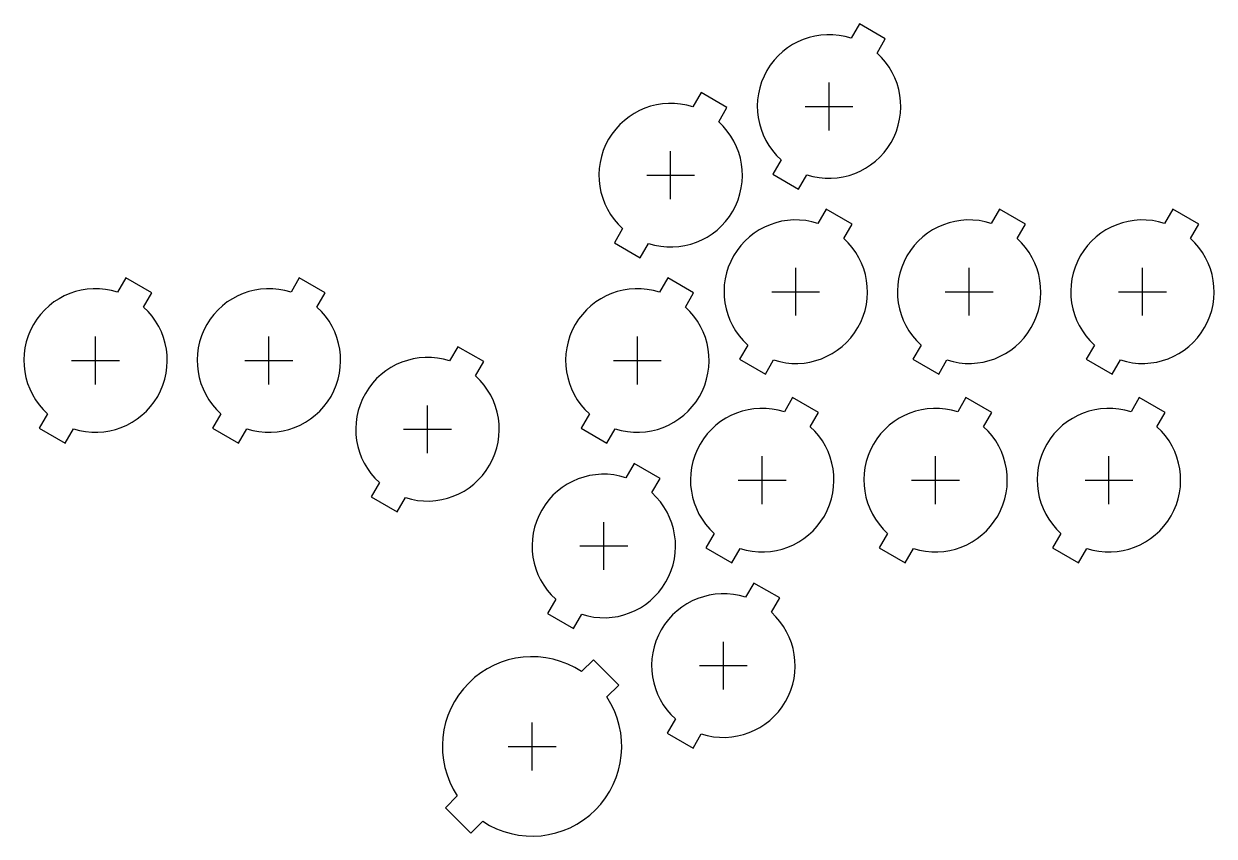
# Model space of a CAD drawing. Header units: millimetres. Extents: x -100 to 100, y -68 to 67.
import ezdxf

# ---------------------------------------------------------------- set-up
doc = ezdxf.new("R2010")
doc.units = ezdxf.units.MM
for name, color, linetype in [('BUTTONS_24', 1, 'Continuous'), ('BUTTONS_30', 5, 'Continuous'), ('REFERENCE', 8, 'Continuous')]:
    doc.layers.add(name, color=color, linetype=linetype)

msp = doc.modelspace()

# ---------------------------------------------------------------- linework, layer by layer
at = {"layer": 'BUTTONS_24'}
for points in [[(38.84, 64.91, 0.809427), (27.1, 44.58), (25.72, 42.19), (30.05, 39.69), (31.43, 42.08, 0.809427), (43.17, 62.41), (44.55, 64.81), (40.22, 67.31)], [(12.35, 53.41, 0.809427), (0.61, 33.08), (-0.77, 30.69), (3.56, 28.19), (4.94, 30.58, 0.809427), (16.68, 50.91), (18.06, 53.31), (13.73, 55.81)], [(33.27, 33.94, 0.809427), (21.53, 13.61), (20.15, 11.22), (24.48, 8.72), (25.86, 11.11, 0.809427), (37.6, 31.44), (38.98, 33.83), (34.65, 36.33)], [(62.26, 33.94, 0.809427), (50.53, 13.61), (49.15, 11.22), (53.48, 8.72), (54.86, 11.11, 0.809427), (66.59, 31.44), (67.98, 33.83), (63.65, 36.33)], [(91.26, 33.94, 0.809427), (79.53, 13.61), (78.14, 11.22), (82.47, 8.72), (83.86, 11.11, 0.809427), (95.59, 31.44), (96.97, 33.83), (92.64, 36.33)], [(-83.86, 22.44, 0.809427), (-95.59, 2.11), (-96.97, -0.28), (-92.64, -2.78), (-91.26, -0.39, 0.809427), (-79.53, 19.94), (-78.14, 22.33), (-82.47, 24.83)], [(-54.86, 22.44, 0.809427), (-66.59, 2.11), (-67.98, -0.28), (-63.65, -2.78), (-62.26, -0.39, 0.809427), (-50.53, 19.94), (-49.15, 22.33), (-53.48, 24.83)], [(6.77, 22.44, 0.809427), (-4.96, 2.11), (-6.35, -0.28), (-2.02, -2.78), (-0.63, -0.39, 0.809427), (11.1, 19.94), (12.48, 22.33), (8.15, 24.83)], [(-28.33, 10.94, 0.809427), (-40.07, -9.39), (-41.45, -11.78), (-37.12, -14.28), (-35.74, -11.89, 0.809427), (-24, 8.44), (-22.62, 10.83), (-26.95, 13.33)], [(27.66, 2.44, 0.809427), (15.92, -17.89), (14.54, -20.29), (18.87, -22.79), (20.25, -20.39, 0.809427), (31.99, -0.06), (33.37, 2.33), (29.04, 4.83)], [(56.66, 2.44, 0.809427), (44.92, -17.89), (43.54, -20.29), (47.87, -22.79), (49.25, -20.39, 0.809427), (60.99, -0.06), (62.37, 2.33), (58.04, 4.83)], [(85.65, 2.44, 0.809427), (73.92, -17.89), (72.53, -20.29), (76.87, -22.79), (78.25, -20.39, 0.809427), (89.98, -0.06), (91.37, 2.33), (87.03, 4.83)], [(1.16, -8.57, 0.809427), (-10.57, -28.9), (-11.96, -31.29), (-7.62, -33.79), (-6.24, -31.4, 0.809427), (5.49, -11.07), (6.88, -8.68), (2.54, -6.18)], [(21.17, -28.57, 0.809427), (9.43, -48.9), (8.05, -51.29), (12.38, -53.79), (13.76, -51.4, 0.809427), (25.5, -31.07), (26.88, -28.68), (22.55, -26.18)]]:
    msp.add_lwpolyline(points, format="xyb", close=True, dxfattribs=at)
at = {"layer": 'BUTTONS_30'}
msp.add_lwpolyline([(-6.26, -40.99, 0.816497), (-27.05, -61.77), (-29.03, -63.75), (-24.79, -67.99), (-22.8, -66.01, 0.816497), (-2.02, -45.23), (-0.04, -43.25), (-4.28, -39)], format="xyb", close=True, dxfattribs=at)
at = {"layer": 'REFERENCE'}
for p, q in [((35.14, 49.5), (35.14, 57.5)), ((31.14, 53.5), (39.14, 53.5)), ((8.64, 38), (8.64, 46)), ((4.64, 42), (12.64, 42)), ((29.56, 18.52), (29.56, 26.52)), ((58.56, 18.52), (58.56, 26.52)), ((87.56, 18.52), (87.56, 26.52)), ((25.56, 22.52), (33.56, 22.52)), ((54.56, 22.52), (62.56, 22.52)), ((83.56, 22.52), (91.56, 22.52)), ((-87.56, 7.02), (-87.56, 15.02)), ((-58.56, 7.02), (-58.56, 15.02)), ((3.07, 7.02), (3.07, 15.02)), ((-91.56, 11.02), (-83.56, 11.02)), ((-62.56, 11.02), (-54.56, 11.02)), ((-0.93, 11.02), (7.07, 11.02)), ((-32.03, -4.48), (-32.03, 3.52)), ((-36.03, -0.48), (-28.03, -0.48)), ((23.95, -12.98), (23.95, -4.98)), ((52.95, -12.98), (52.95, -4.98)), ((81.95, -12.98), (81.95, -4.98)), ((19.95, -8.98), (27.95, -8.98)), ((48.95, -8.98), (56.95, -8.98)), ((77.95, -8.98), (85.95, -8.98)), ((-2.54, -23.98), (-2.54, -15.98)), ((-6.54, -19.98), (1.46, -19.98)), ((17.46, -43.99), (17.46, -35.99)), ((13.46, -39.99), (21.46, -39.99)), ((-14.53, -57.5), (-14.53, -49.5)), ((-18.53, -53.5), (-10.53, -53.5))]:
    msp.add_line(p, q, dxfattribs=at)

doc.saveas('drawing.dxf')
